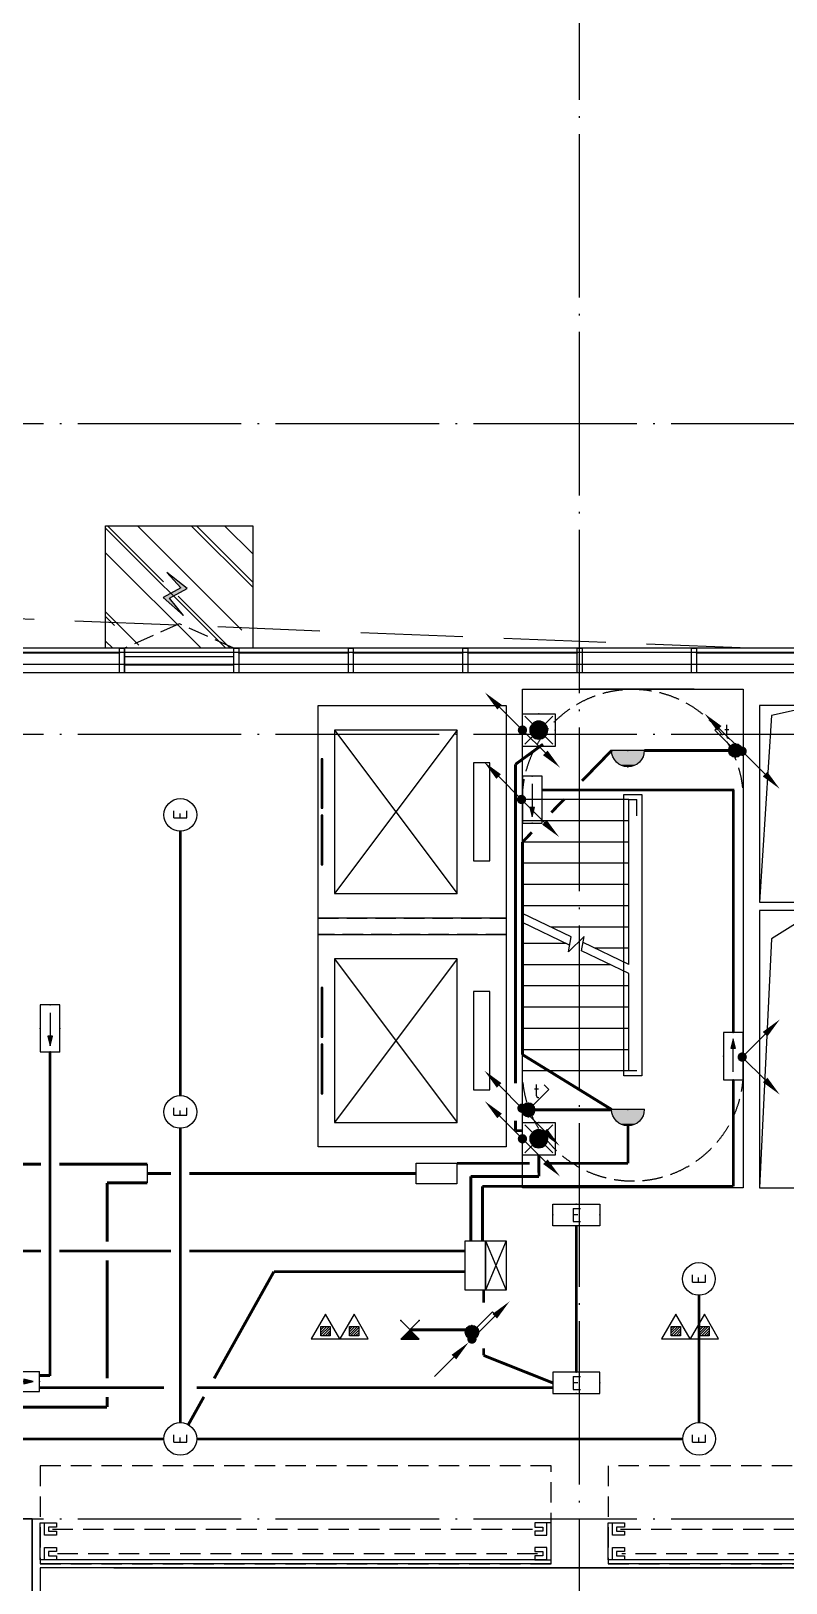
# Model space of a CAD drawing. Extents: x -2209072 to 495824, y -92434 to 572724.
# Drawn here: x 26887 to 36124, y 97916 to 116901 of the extents above; entities that cross this region are included whole.
import ezdxf
from ezdxf.enums import TextEntityAlignment as Align
from ezdxf.xclip import XClip

# ---------------------------------------------------------------- set-up
doc = ezdxf.new("R2010")
doc.units = 0
doc.header["$LTSCALE"] = 1000
doc.header["$MEASUREMENT"] = 0
for name, pattern in [('6#7#幕墙$0$DASH', [0.35, 0.25, -0.1]), ('DASH', [0.35, 0.25, -0.1]), ('X-104 6#7#平面$0$104-1112 结构$0$$AUDIT_BAD_LTYPE1', [0]), ('X-104 6#7#平面$0$109-34 轴网$0$L1$0$$AUDIT_BAD_LTYPE1', [0]), ('X-104 6#7#平面$0$CACHE', [0.375, 0.25, -0.125]), ('X-104 6#7#平面$0$DASH', [0.35, 0.25, -0.1]), ('X-104 6#7#平面$0$DOTE', [2.42, 2, -0.2, 0.02, -0.2]), ('梯段6、7$0$DASH', [0.35, 0.25, -0.1])]:
    doc.linetypes.add(name, pattern=pattern)
doc.layers.get('0').update_dxf_attribs({"linetype": 'CONTINUOUS'})
doc.layers.get('Defpoints').update_dxf_attribs({"linetype": 'CONTINUOUS'})
for name, color, linetype in [('6#7#幕墙$0$04-电动窗', 1, 'CONTINUOUS'), ('6#7#幕墙$0$A-C_玻璃幕墙', 140, 'CONTINUOUS'), ('6#7#幕墙$0$A-C_窗', 140, 'CONTINUOUS'), ('6#7#幕墙$0$A-O_屋面', 201, 'CONTINUOUS'), ('6#7#幕墙$0$A-TECH_结构', 21, 'CONTINUOUS'), ('6#7#幕墙$0$A-金属背板', 30, 'CONTINUOUS'), ('EQUIP-照明', 3, 'CONTINUOUS'), ('EQUIP-箱柜', 3, 'CONTINUOUS'), ('LWIRE', 4, 'CONTINUOUS'), ('TEL_TEXT', 3, 'CONTINUOUS'), ('WIRE-应急', 2, 'DASH'), ('WIRE-照明', 1, 'CONTINUOUS'), ('X-104 6#7#平面$0$01-标注_轴线坐标', 132, 'CONTINUOUS'), ('X-104 6#7#平面$0$A-C_玻璃幕墙', 140, 'CONTINUOUS'), ('X-104 6#7#平面$0$A-E_栏杆', 232, 'CONTINUOUS'), ('X-104 6#7#平面$0$A-E_楼梯', 171, 'CONTINUOUS'), ('X-104 6#7#平面$0$A-E_电梯', 171, 'CONTINUOUS'), ('X-104 6#7#平面$0$A-FC', 242, 'X-104 6#7#平面$0$CACHE'), ('X-104 6#7#平面$0$A-SUR_看线', 231, 'CONTINUOUS'), ('X-104 6#7#平面$0$A-TECH_结构', 21, 'CONTINUOUS'), ('X-104 6#7#平面$0$A_AXIS-轴线', 36, 'X-104 6#7#平面$0$DOTE'), ('X-104 6#7#平面$0$EH_玻璃', 156, 'CONTINUOUS'), ('X-104 6#7#平面$0$EQUIP_消防-01', 7, 'CONTINUOUS'), ('X-104 6#7#平面$0$水-消防_消火栓', 41, 'CONTINUOUS'), ('梯段6、7$0$A-E_楼梯', 171, 'CONTINUOUS')]:
    doc.layers.add(name, color=color, linetype=linetype)
doc.layers.add('X-104 6#7#平面$0$000套内', color=226, linetype='CONTINUOUS', lineweight=30, plot=False)
doc.styles.add('_TEL_DIM', font='SIMPLEX', dxfattribs={"width": 0.8, "height": 3.5, "bigfont": 'HZTXT'})
doc.styles.get("Standard").update_dxf_attribs({"font": 'gbenor.shx', "bigfont": 'gbcbig.shx'})

# ---------------------------------------------------------------- blocks, each defined once
blk = doc.blocks.new('$equip$00001838')
blk.add_circle((0, 0), 0.5)
at = {"color": 7, "style": '_TEL_DIM'}
blk.add_attdef('$TEXT$', text='', height=0.4, dxfattribs=at).set_placement((0, 0), align=Align.MIDDLE_CENTER)
at = {"color": 7, "style": '_TEL_DIM', "flags": 1}
blk.add_attdef('A', text='', height=0.00002, dxfattribs=at).set_placement((0, 0), align=Align.MIDDLE_CENTER)
blk = doc.blocks.new('$equip$00001962')
for p, q in [((0.147, 0.356), (0.625, 0.833)), ((0.625, 0.833), (0.766, 0.692))]:
    blk.add_line(p, q)
blk.add_circle((0, 0.208), 0.208)
for p in [(-0.208, 0.208), (0, 0.417), (0, 0), (0.208, 0.208)]:
    blk.add_point(p)
for points in [[(-0.18, 0.313), (0.18, 0.313), (-0.208, 0.208), (0.208, 0.208)], [(-0.18, 0.104), (0.18, 0.104), (-0.208, 0.208), (0.208, 0.208)], [(-0.104, 0.389), (0.104, 0.389), (-0.18, 0.313), (0.18, 0.313)], [(-0.104, 0.028), (0.104, 0.028), (-0.18, 0.104), (0.18, 0.104)], [(0, 0.417), (0, 0.417), (-0.104, 0.389), (0.104, 0.389)], [(0, 0), (0, 0), (-0.104, 0.028), (0.104, 0.028)]]:
    blk.add_solid(points)
at = {"layer": 'TEL_TEXT', "style": '_TEL_DIM', "flags": 1}
blk.add_attdef('A', text='', height=0.00002, dxfattribs=at).set_placement((0, 0), align=Align.MIDDLE_CENTER)
blk = doc.blocks.new('$equip$00001154')
for p, q in [((0, 0.283), (0, -0.283)), ((0, 0.283), (0.566, -0.283)), ((0.566, 0.283), (0, -0.283))]:
    blk.add_line(p, q)
for p in [(0, 0.004), (0.283, 0), (0.566, 0.283), (0.566, -0.283)]:
    blk.add_point(p)
blk.add_solid([(0, -0.283), (0.283, 0), (0, 0.283)])
at = {"layer": 'TEL_TEXT', "style": '_TEL_DIM', "flags": 1}
blk.add_attdef('A', text='', height=0.00002, dxfattribs=at).set_placement((0, 0), align=Align.MIDDLE_CENTER)
blk = doc.blocks.new('$TelecSys$00000081')
for p, q in [((0.104, 0.104), (0.104, 0.104)), ((-0.104, -0.104), (-0.104, -0.104)), ((-1.15, -1.15), (-0.55, -0.55))]:
    blk.add_line(p, q)
at = {"const_width": 0.142}
blk.add_lwpolyline([(0.071, 0, 1), (-0.071, 0, 1)], format="xyb", close=True, dxfattribs=at)
blk.add_solid([(-0.62, -0.48), (-0.48, -0.62), (-0.1, -0.1)])
at = {"width": 0.8, "flags": 9}
blk.add_attdef('A', (0, 0), '', height=0.00002, rotation=180, dxfattribs=at)
blk = doc.blocks.new('$TelecSys$00000079')
for p, q in [((0.7, 0.7), (0, 0)), ((0.104, 0.104), (0.104, 0.104)), ((-0.104, -0.104), (-0.104, -0.104))]:
    blk.add_line(p, q)
at = {"const_width": 0.142}
blk.add_lwpolyline([(-0.071, 0, 1), (0.071, 0, 1)], format="xyb", close=True, dxfattribs=at)
blk.add_solid([(0.63, 0.77), (0.77, 0.63), (1.15, 1.15)])
at = {"width": 0.8, "flags": 9}
blk.add_attdef('A', (0, 0), '', height=0.00002, dxfattribs=at)
blk = doc.blocks.new('$equip_U$00000189(HT0843)')
at = {"color": 2}
for p, q in [((-0.72, 0.66), (-0.72, 0)), ((0.72, 0.66), (-0.72, 0.66)), ((0.72, 0), (0.72, 0.66)), ((-0.72, 0), (0.72, 0))]:
    blk.add_line(p, q, dxfattribs=at)
at = {"color": 2, "const_width": 0.0125}
for points in [[(0.72, 0.66), (0.72, 0.66), (-0.72, 0.66)], [(-0.72, 0.66), (-0.72, 0)], [(0.72, 0), (0.72, 0.66)], [(-0.72, 0), (0.72, 0)]]:
    blk.add_lwpolyline(points, dxfattribs=at)
at = {"color": 2}
blk.add_lwpolyline([(-0.72, 0.66), (-0.72, 0)], dxfattribs=at)
for p in [(0, 0.66), (-0.72, 0.33), (0, 0), (0.72, 0.33)]:
    blk.add_point(p)
at = {"color": 7, "style": '_TEL_DIM'}
blk.add_attdef('$TEXT$', text='', height=0.4, dxfattribs=at).set_placement((0, 0.33), align=Align.MIDDLE_CENTER)
at = {"color": 7, "style": '_TEL_DIM', "flags": 1}
blk.add_attdef('A', text='', height=0.000025, dxfattribs=at).set_placement((0, 0), align=Align.MIDDLE_CENTER)
blk = doc.blocks.new('$equip$00001168')
blk.add_line((-0.5, 0), (0.5, 0))
blk.add_arc((0, 0), 0.5, 180, 0)
for p in [(-0.5, 0), (0, 0), (0.5, 0), (0, -0.5)]:
    blk.add_point(p)
for points in [[(0.433, -0.25), (-0.433, -0.25), (0.5, 0), (-0.5, 0)], [(0.25, -0.433), (-0.25, -0.433), (0.433, -0.25), (-0.433, -0.25)], [(0, -0.5), (0, -0.5), (0.25, -0.433), (-0.25, -0.433)]]:
    blk.add_solid(points)
at = {"flags": 9}
blk.add_attdef('A', (0, 0), '', height=0.00002, dxfattribs=at)
blk = doc.blocks.new('$equip$00001822')
for p, q in [((0.147, 0.356), (0.625, 0.833)), ((0.625, 0.833), (0.766, 0.692))]:
    blk.add_line(p, q)
blk.add_circle((0, 0.208), 0.208)
for p in [(-0.208, 0.208), (-0.015, 0.001), (0, 0.417), (0.208, 0.208)]:
    blk.add_point(p)
for points in [[(-0.18, 0.313), (0.18, 0.313), (-0.208, 0.208), (0.208, 0.208)], [(-0.18, 0.104), (0.18, 0.104), (-0.208, 0.208), (0.208, 0.208)], [(-0.104, 0.389), (0.104, 0.389), (-0.18, 0.313), (0.18, 0.313)], [(-0.104, 0.028), (0.104, 0.028), (-0.18, 0.104), (0.18, 0.104)], [(0, 0.417), (0, 0.417), (-0.104, 0.389), (0.104, 0.389)], [(0, 0), (0, 0), (-0.104, 0.028), (0.104, 0.028)]]:
    blk.add_solid(points)
at = {"color": 7, "style": '_TEL_DIM'}
blk.add_attdef('$TEXT$', text='', height=0.4, dxfattribs=at).set_placement((0.581, 0.465), align=Align.MIDDLE_CENTER)
at = {"color": 7, "style": '_TEL_DIM', "flags": 1}
blk.add_attdef('A', text='', height=0.00002, dxfattribs=at).set_placement((0, 0), align=Align.MIDDLE_CENTER)
blk = doc.blocks.new('$TelecSys$00000080')
for p, q in [((-0.7, -0.7), (0, 0)), ((0.104, 0.104), (0.104, 0.104)), ((-0.104, -0.104), (-0.104, -0.104))]:
    blk.add_line(p, q)
at = {"const_width": 0.142}
blk.add_lwpolyline([(0.071, 0, 1), (-0.071, 0, 1)], format="xyb", close=True, dxfattribs=at)
blk.add_solid([(-0.63, -0.77), (-0.77, -0.63), (-1.15, -1.15)])
at = {"width": 0.8, "flags": 9}
blk.add_attdef('A', (0, 0), '', height=0.00002, rotation=180, dxfattribs=at)
blk = doc.blocks.new('$equip$00002604')
blk.add_hatch(color=256).paths.add_polyline_path([(0.275, 0.5, 1), (-0.274, 0.5, 1)])
for p, q in [((-0.429, 0.929), (-0.194, 0.694)), ((0.194, 0.694), (0.429, 0.929)), ((-0.429, 0.071), (-0.194, 0.306)), ((0.194, 0.306), (0.429, 0.071))]:
    blk.add_line(p, q)
at = {"const_width": 0.02}
blk.add_lwpolyline([(-0.5, 1), (-0.5, 0), (0.5, 0), (0.5, 1), (-0.5, 1), (-0.5, 0)], dxfattribs=at)
blk.add_lwpolyline([(-0.5, 1), (-0.5, 0), (0.5, 0), (0.5, 1)], close=True)
blk.add_circle((0, 0.5), 0.275)
for p in [(0, 1), (-0.5, 0.5), (0.5, 0.5), (0, 0)]:
    blk.add_point(p)
at = {"color": 7, "style": '_TEL_DIM', "flags": 1}
blk.add_attdef('A', text='', height=0.000025, dxfattribs=at).set_placement((0, 0), align=Align.MIDDLE_CENTER)
blk = doc.blocks.new('$equip_U$00000292(HT0843)')
for p in [(0, 1), (-0.5, 0.5), (0.5, 0.5)]:
    blk.add_point(p)
blk.add_blockref('$equip$00002604', (0, 0))
at = {"color": 7, "style": '_TEL_DIM', "flags": 1}
for tag in ['A', 'REMARK']:
    blk.add_attdef(tag, text='', height=0.000025, dxfattribs=at).set_placement((0, 0), align=Align.MIDDLE_CENTER)
blk = doc.blocks.new('$equip$00002540')
blk.add_hatch(color=256).paths.add_polyline_path([(0.24, 0.372), (0.24, 0.228), (0.528, 0.3)])
for p, q in [((-0.72, 0.6), (-0.72, 0)), ((0.72, 0.6), (-0.72, 0.6)), ((0.72, 0), (0.72, 0.6)), ((-0.72, 0), (0.72, 0)), ((0.24, 0.372), (0.24, 0.228)), ((0.528, 0.3), (0.24, 0.372)), ((0.24, 0.228), (0.528, 0.3))]:
    blk.add_line(p, q)
at = {"color": 7}
blk.add_line((-0.48, 0.3), (0.48, 0.3), dxfattribs=at)
at = {"const_width": 0.02}
blk.add_lwpolyline([(-0.72, 0.6), (-0.72, 0), (0.72, 0), (0.72, 0.6), (-0.72, 0.6), (-0.72, 0)], dxfattribs=at)
for p in [(0, 0.6), (-0.72, 0.3), (0, 0), (0.72, 0.3)]:
    blk.add_point(p)
at = {"color": 7, "style": '_TEL_DIM', "flags": 1}
blk.add_attdef('A', text='', height=0.00002, dxfattribs=at).set_placement((0, 0), align=Align.MIDDLE_CENTER)
blk = doc.blocks.new('梯段6、7')
at = {"color": 8, "linetype": '梯段6、7$0$DASH'}
for centre, radius, start, end in [((49800, 3400), 1350, 0, 180), ((49800, -6700), 1350, 0, 180), ((49800, -9820), 1350, 180, 0), ((49800, -16500), 1350, 0, 180), ((49800, -19820), 1350, 180, 0), ((20965, -27260), 1650, 0, 180), ((49800, -27020), 1350, 0, 180), ((20965, -29600), 1650, 180, 0), ((49800, -29880), 1350, 180, 0), ((49800, -57378), 1350, 0, 180), ((20965, -58198), 1650, 0, 180), ((49800, -59458), 1350, 180, 0), ((20965, -60358), 1650, 180, 0), ((49800, -67528), 1350, 0, 180), ((20965, -68018), 1650, 0, 180), ((49800, -70128), 1350, 180, 0), ((20965, -70358), 1650, 180, 0), ((49800, -79978), 1350, 180, 0)]:
    blk.add_arc(centre, radius, start, end, dxfattribs=at)
at = {"layer": 'Defpoints'}
for points in [[(44800, 6850), (54800, 6850), (54800, -3150), (44800, -3150)], [(51150, 4950), (48450, 4950), (48450, -1150), (51150, -1150)], [(44800, -3150), (54800, -3150), (54800, -13150), (44800, -13150)], [(51150, -5150), (48450, -5150), (48450, -11250), (51150, -11250)], [(44800, -13150), (54800, -13150), (54800, -23150), (44800, -23150)], [(51150, -15150), (48450, -15150), (48450, -21250), (51150, -21250)], [(15665, -23150), (25665, -23150), (25665, -33150), (15665, -33150)], [(44800, -23150), (54800, -23150), (54800, -33150), (44800, -33150)], [(19315, -24850), (22615, -24850), (22615, -31250), (19315, -31250)], [(48450, -25150), (51150, -25150), (51150, -31250), (48450, -31250)], [(15665, -53908), (25665, -53908), (25665, -63908), (15665, -63908)], [(44800, -53908), (54800, -53908), (54800, -63908), (44800, -63908)], [(19315, -55608), (22615, -55608), (22615, -62008), (19315, -62008)], [(51150, -55908), (48450, -55908), (48450, -62008), (51150, -62008)], [(15665, -63908), (25665, -63908), (25665, -73908), (15665, -73908)], [(44800, -63908), (54800, -63908), (54800, -73908), (44800, -73908)], [(19315, -65608), (22615, -65608), (22615, -72008), (19315, -72008)], [(51150, -65908), (48450, -65908), (48450, -72008), (51150, -72008)], [(15665, -73908), (25665, -73908), (25665, -83908), (15665, -83908)], [(44800, -73908), (54800, -73908), (54800, -83908), (44800, -83908)], [(19315, -75608), (22615, -75608), (22615, -82008), (19315, -82008)], [(51150, -75908), (48450, -75908), (48450, -82008), (51150, -82008)]]:
    blk.add_lwpolyline(points, close=True, dxfattribs=at)
for points in [[(47328, -61608), (52128, -61608)], [(47328, -71608), (52128, -71608)], [(47328, -81608), (52128, -81608)]]:
    blk.add_lwpolyline(points, dxfattribs=at)
at = {"layer": '梯段6、7$0$A-E_楼梯'}
for p, q in [((49850, -16500), (49750, -16500)), ((49750, -16700), (49750, -16500)), ((49850, -18517), (49850, -16500)), ((49850, -16500), (51150, -16500)), ((49910, -16700), (49910, -16500)), ((49910, -16500), (51150, -16500)), ((51150, -17893), (51150, -16700)), ((49850, -16760), (51150, -16760)), ((49850, -17020), (51150, -17020)), ((49850, -17280), (51150, -17280)), ((49850, -17540), (51150, -17540)), ((49850, -17800), (51150, -17800)), ((50553, -18179), (51150, -17893)), ((50573, -18281), (51150, -18003)), ((51150, -19820), (51150, -18003)), ((49850, -18060), (50801, -18060)), ((50429, -18350), (50396, -18174)), ((50396, -18174), (50588, -18362)), ((50588, -18362), (50553, -18179)), ((49850, -18517), (50409, -18248)), ((49850, -18320), (50259, -18320)), ((49850, -18627), (50429, -18350)), ((50616, -18260), (51150, -18260)), ((50074, -18520), (51150, -18520)), ((49850, -19820), (49850, -18627)), ((49850, -18780), (51150, -18780)), ((49850, -19040), (51150, -19040)), ((49850, -19300), (51150, -19300)), ((49850, -19560), (51150, -19560)), ((49750, -19820), (49853, -19820)), ((49850, -19820), (51150, -19820)), ((49750, -27020), (49850, -27020)), ((65868, -53275), (106225, -53275)), ((66772, -53643), (68592, -54825)), ((66707, -53743), (68846, -55133)), ((66839, -56653), (68977, -55263)), ((65910, -56514), (63784, -56514)), ((66542, -56514), (65910, -56514)), ((66572, -56634), (63784, -56634)), ((66542, -56677), (68846, -58173)), ((66772, -56683), (68592, -57865)), ((66802, -59525), (64634, -59525)), ((66792, -59525), (106225, -59525)), ((49690, -78442), (49690, -77318)), ((49690, -77318), (49910, -77318)), ((49750, -78418), (49750, -77378)), ((49750, -77378), (49850, -77378)), ((49850, -77378), (49850, -80038)), ((49910, -77318), (49910, -80038)), ((48450, -80108), (48450, -80048)), ((49910, -80038), (49850, -80038))]:
    blk.add_line(p, q, dxfattribs=at)
for points in [[(49690, -19880), (49910, -19880), (49910, -16440), (49690, -16440), (49690, -19880)], [(49690, -29360), (49690, -26960), (49910, -26960), (49910, -29880)], [(51150, -29880), (51150, -29620)], [(66542, -53444), (66542, -53275), (66154, -53275)], [(66542, -53305), (66542, -53705), (66342, -53705), (66342, -53305)], [(68882, -54964), (68882, -54795), (68622, -54795), (68622, -54626), (68362, -54626), (68362, -54457), (68102, -54457), (68102, -54288), (67842, -54288), (67842, -54119), (67582, -54119), (67582, -53950), (67322, -53950), (67322, -53781), (67062, -53781), (67062, -53613), (66802, -53613), (66802, -53444), (66542, -53444)], [(68852, -54964), (68852, -54825), (68592, -54825), (68592, -54656), (68332, -54656), (68332, -54487), (68072, -54487), (68072, -54318), (67812, -54318), (67812, -54149), (67552, -54149), (67552, -53980), (67292, -53980), (67292, -53811), (67032, -53811), (67032, -53643), (66772, -53643), (66772, -53474), (66542, -53474)], [(66802, -56484), (66802, -56315), (67062, -56315), (67062, -56146), (67322, -56146), (67322, -55977), (67582, -55977), (67582, -55808), (67842, -55808), (67842, -55640), (68102, -55640), (68102, -55471), (68362, -55471), (68362, -55302), (68622, -55302), (68622, -55133), (68882, -55133), (68882, -54964), (69142, -54964)], [(66832, -56484), (66832, -56345), (67092, -56345), (67092, -56176), (67352, -56176), (67352, -56007), (67612, -56007), (67612, -55838), (67872, -55838), (67872, -55670), (68132, -55670), (68132, -55501), (68392, -55501), (68392, -55332), (68652, -55332), (68652, -55163), (68912, -55163), (68912, -54994), (69142, -54994)], [(69112, -54994), (69112, -55394), (68912, -55394), (68912, -54994)], [(68882, -58004), (68882, -57835), (68622, -57835), (68622, -57667), (68362, -57667), (68362, -57498), (68102, -57498), (68102, -57329), (67842, -57329), (67842, -57160), (67582, -57160), (67582, -56991), (67322, -56991), (67322, -56822), (67062, -56822), (67062, -56653), (66802, -56653), (66802, -56484), (66542, -56484)], [(68852, -58004), (68852, -57865), (68592, -57865), (68592, -57697), (68332, -57697), (68332, -57528), (68072, -57528), (68072, -57359), (67812, -57359), (67812, -57190), (67552, -57190), (67552, -57021), (67292, -57021), (67292, -56852), (67032, -56852), (67032, -56683), (66772, -56683), (66772, -56514), (66542, -56514)], [(66772, -56514), (66772, -56914), (66572, -56914), (66572, -56514)], [(66802, -59525), (66802, -59356), (67062, -59356), (67062, -59187), (67322, -59187), (67322, -59018), (67582, -59018), (67582, -58849), (67842, -58849), (67842, -58680), (68102, -58680), (68102, -58511), (68362, -58511), (68362, -58342), (68622, -58342), (68622, -58173), (68882, -58173), (68882, -58004), (69142, -58004)]]:
    blk.add_lwpolyline(points, dxfattribs=at)
for p in [(66792, -53444), (66792, -53613), (66792, -53781), (66792, -53950), (66792, -54119), (66792, -54288), (66792, -54457), (66792, -54626), (66792, -54795), (66792, -54964), (66792, -55133), (66792, -55302), (66792, -55471), (66792, -55640), (66792, -55808), (66792, -55977), (66792, -56146), (66792, -56315), (66792, -56484), (66792, -56653), (66792, -56822), (66792, -56991), (66792, -57160), (66792, -57329), (66792, -57498), (66792, -57667), (66792, -57835), (66792, -58004), (66792, -58173), (66792, -58342), (66792, -58511), (66792, -58680), (66792, -58849), (66792, -59018), (66792, -59187), (66792, -59356)]:
    blk.add_point(p, dxfattribs=at)
blk = doc.blocks.new('*U1366')
at = {"layer": 'X-104 6#7#平面$0$A-E_栏杆'}
for points in [[(-6250, 50), (0, 50)], [(-6250, 0), (0, 0)]]:
    blk.add_lwpolyline(points, dxfattribs=at)
at = {"layer": 'X-104 6#7#平面$0$A-FC'}
for p, q in [((-150, 475), (-6085, 475)), ((-6085, 174), (-165, 174))]:
    blk.add_line(p, q, dxfattribs=at)
blk.add_lwpolyline([(0, 50), (-6250, 50), (-6250, 1250), (0, 1250)], close=True, dxfattribs=at)
at = {"layer": 'X-104 6#7#平面$0$A-FC', "ltscale": 1000}
for points in [[(-6200, 100), (-6200, 250), (-6050, 250), (-6050, 200), (-6150, 200), (-6150, 150), (-6050, 150), (-6050, 100), (-6250, 100), (-6250, 550), (-6050, 550), (-6050, 500), (-6150, 500), (-6150, 450), (-6050, 450), (-6050, 400), (-6200, 400), (-6200, 550)], [(-50, 100), (-50, 250), (-200, 250), (-200, 200), (-100, 200), (-100, 150), (-200, 150), (-200, 100), (0, 100), (0, 550), (-200, 550), (-200, 500), (-100, 500), (-100, 450), (-200, 450), (-200, 400), (-50, 400), (-50, 550)]]:
    blk.add_lwpolyline(points, dxfattribs=at)
blk = doc.blocks.new('*U1365')
at = {"layer": 'X-104 6#7#平面$0$A-E_栏杆'}
for points in [[(-5250, 50), (0, 50)], [(-5250, 0), (0, 0)]]:
    blk.add_lwpolyline(points, dxfattribs=at)
at = {"layer": 'X-104 6#7#平面$0$A-FC'}
for p, q in [((-150, 475), (-5085, 475)), ((-5085, 174), (-165, 174))]:
    blk.add_line(p, q, dxfattribs=at)
blk.add_lwpolyline([(0, 50), (-5250, 50), (-5250, 1250), (0, 1250)], close=True, dxfattribs=at)
at = {"layer": 'X-104 6#7#平面$0$A-FC', "ltscale": 1000}
for points in [[(-5200, 100), (-5200, 250), (-5050, 250), (-5050, 200), (-5150, 200), (-5150, 150), (-5050, 150), (-5050, 100), (-5250, 100), (-5250, 550), (-5050, 550), (-5050, 500), (-5150, 500), (-5150, 450), (-5050, 450), (-5050, 400), (-5200, 400), (-5200, 550)], [(-50, 100), (-50, 250), (-200, 250), (-200, 200), (-100, 200), (-100, 150), (-200, 150), (-200, 100), (0, 100), (0, 550), (-200, 550), (-200, 500), (-100, 500), (-100, 450), (-200, 450), (-200, 400), (-50, 400), (-50, 550)]]:
    blk.add_lwpolyline(points, dxfattribs=at)
blk = doc.blocks.new('X-104 6#7#平面$0$A$C1863634F')
at = {"layer": 'X-104 6#7#平面$0$A_AXIS-轴线'}
for points in [[(33600, -4500), (33600, 60900)], [(-4000, 23000), (117300, 23000)], [(-4000, 19200), (117300, 19200)], [(-4000, 9600), (117300, 9600)]]:
    blk.add_lwpolyline(points, dxfattribs=at)
blk = doc.blocks.new('X-104 6#7#平面$0$efrgh')
at = {"layer": 'X-104 6#7#平面$0$A-TECH_结构'}
blk.add_lwpolyline([(-700, 109050), (-700, 87750), (51100, 87750), (51100, 109050)], close=True, dxfattribs=at)
blk.add_lwpolyline([(36900, 109050), (36900, 103750), (36900, 103750), (36900, 100700), (39400, 100700), (39400, 98100), (27000, 98100), (27000, 94200), (35100, 94200), (35100, 87750)], dxfattribs=at)
blk = doc.blocks.new('X-104 6#7#平面$0$fgh')
at = {"layer": 'X-104 6#7#平面$0$A-TECH_结构'}
blk.add_lwpolyline([(7319, -108772), (7319, -130072), (59119, -130072), (59119, -108772)], close=True, dxfattribs=at)
blk = doc.blocks.new('X-104 6#7#平面$0$gvhghjjj')
at = {"layer": 'X-104 6#7#平面$0$A-TECH_结构'}
for points in [[(35800, 17144), (36500, 17144), (36500, 19550), (35800, 19550)], [(35800, 13650), (36500, 13650), (36500, 17044), (35800, 17044)]]:
    blk.add_lwpolyline(points, close=True, dxfattribs=at)
for points in [[(36500, 19550), (35946, 19430), (35800, 17144)], [(36500, 17044), (35946, 16698), (35800, 13650)]]:
    blk.add_lwpolyline(points, dxfattribs=at)
blk = doc.blocks.new('A-电梯2623')
for p, q in [((-575, 1900), (-575, 2100)), ((-575, 2100), (625, 2100)), ((625, 2100), (625, 1900)), ((625, 1900), (-575, 1900)), ((-975, 200), (-975, 1700)), ((-975, 1700), (1025, 1700)), ((1025, 1700), (-975, 200)), ((1025, 200), (-975, 1700)), ((1025, 1700), (1025, 200)), ((1025, 200), (-975, 200))]:
    blk.add_line(p, q)
for points in [[(-1275, 0), (1325, 0), (1325, 2300), (-1275, 2300)], [(-625, 38), (-625, 59), (-18, 59), (-18, 38)], [(68, 38), (68, 59), (675, 59), (675, 38)]]:
    blk.add_lwpolyline(points, close=True)
blk = doc.blocks.new('X-104 6#7#平面$0$A$C4EF3200C')
at = {"layer": 'X-104 6#7#平面$0$EH_玻璃'}
h = blk.add_hatch(dxfattribs=at)
h.set_pattern_fill('AR-RROOF', color=256, scale=600, angle=135)
h.set_pattern_definition([(135, (238369.9, -6000.3), (-1724.2092, 646.5784), [11430, -1524, 3810, -762]), (135, (237383.9, -5553.1), (-177.809, -1255.44), [2286, -251.46, 4572, -571.5]), (135, (237642.53, -6188.87), (-3162.8462, 2440.8336), [6096, -1066.8, 3048, -762])])
h.paths.add_polyline_path([(-1630, -500), (-1630, 1000), (170, 1000), (170, -500)])
at = {"layer": 'X-104 6#7#平面$0$A-C_玻璃幕墙'}
blk.add_lwpolyline([(-1630, -500), (-1630, 1000), (170, 1000), (170, -500)], close=True, dxfattribs=at)
blk = doc.blocks.new('6#7#幕墙$0$$TCHSYS$WIN2D')
for p, q in [((-0.5, 0.5), (0.5, 0.5)), ((-0.5, 0.5), (-0.5, -0.5)), ((0.5, 0.5), (0.5, -0.5)), ((0.5, 0.167), (-0.5, 0.167)), ((0.5, -0.167), (-0.5, -0.167)), ((-0.5, -0.5), (0.5, -0.5))]:
    blk.add_line(p, q)
blk = doc.blocks.new('6#7#幕墙$0$开启扇')
at = {"layer": '6#7#幕墙$0$04-电动窗'}
h = blk.add_hatch(color=1, dxfattribs=at)
h.dxf.hatch_style = 1
h.paths.add_polyline_path([(822, 978), (651, 790), (867, 672), (619, 453), (788, 663), (571, 780)])
at = {"layer": '6#7#幕墙$0$04-电动窗', "color": 1}
blk.add_lwpolyline([(822, 978), (651, 790), (867, 672), (619, 453), (788, 663), (571, 780), (822, 978)], close=True, dxfattribs=at)
at = {"layer": '6#7#幕墙$0$A-C_窗', "linetype": '6#7#幕墙$0$DASH'}
blk.add_lwpolyline([(0, 50), (670, 350), (1340, 50)], dxfattribs=at)
at = {"layer": '6#7#幕墙$0$A-C_窗', "xscale": -1340, "yscale": 300, "zscale": 1340, "rotation": 180}
blk.add_blockref('6#7#幕墙$0$$TCHSYS$WIN2D', (670, -100), dxfattribs=at)
blk = doc.blocks.new('6#7#幕墙')
at = {"layer": '6#7#幕墙$0$A-C_玻璃幕墙'}
blk.add_lwpolyline([(-1000, 109350), (-1000, 87450), (51400, 87450), (51400, 109350), (-1000, 109350)], dxfattribs=at)
for points in [[(-950, 109300), (-950, 87500), (51350, 87500), (51350, 109300)], [(27970, 109350), (28030, 109350), (28030, 109050), (27970, 109050)], [(29370, 109350), (29430, 109350), (29430, 109050), (29370, 109050)], [(30770, 109350), (30830, 109350), (30830, 109050), (30770, 109050)], [(32170, 109350), (32230, 109350), (32230, 109050), (32170, 109050)], [(33570, 109350), (33630, 109350), (33630, 109050), (33570, 109050)], [(34970, 109350), (35030, 109350), (35030, 109050), (34970, 109050)], [(-800, 109150), (-800, 87650), (51200, 87650), (51200, 109150)]]:
    blk.add_lwpolyline(points, close=True, dxfattribs=at)
at = {"layer": '6#7#幕墙$0$A-O_屋面', "linetype": '6#7#幕墙$0$DASH', "ltscale": 5}
blk.add_lwpolyline([(35668, 109350), (-3600, 110930), (-3600, 86150), (36700, 86150), (36700, 87450)], dxfattribs=at)
at = {"layer": '6#7#幕墙$0$A-TECH_结构'}
blk.add_lwpolyline([(-700, 109050), (-700, 87750), (51100, 87750), (51100, 109050)], close=True, dxfattribs=at)
at = {"layer": '6#7#幕墙$0$A-金属背板'}
for points in [[(27970, 109300), (27970, 109290), (26630, 109290), (26630, 109300)], [(30770, 109300), (30770, 109290), (29430, 109290), (29430, 109300)], [(32170, 109300), (32170, 109290), (30830, 109290), (30830, 109300)], [(33570, 109300), (33570, 109290), (32230, 109290), (32230, 109300)], [(36370, 109300), (36370, 109290), (35030, 109290), (35030, 109300)], [(36370, 109300), (36370, 109290), (35030, 109290), (35030, 109300)]]:
    blk.add_lwpolyline(points, close=True, dxfattribs=at)
at = {"layer": '6#7#幕墙$0$A-C_玻璃幕墙', "xscale": -1, "rotation": 359.9999999999999}
blk.add_blockref('6#7#幕墙$0$开启扇', (29370, 109300), dxfattribs=at)
blk = doc.blocks.new('X-104 6#7#平面$0$$TWTSYS$00000546')
h = blk.add_hatch()
h.set_pattern_fill('ANSI31', color=256, scale=200, style=0)
h.set_pattern_definition([(45, (-38543.802, -6670.83), (-17.67767, 17.67767), [])])
h.paths.add_polyline_path([(-65, 174), (65, 174), (65, 44), (-65, 44)])
for points in [[(0, 344), (-198, 0), (198, 0)], [(-65, 174), (65, 174), (65, 44), (-65, 44)]]:
    blk.add_lwpolyline(points, close=True)
blk = doc.blocks.new('X-104 6#7#平面$0$灭火器2')
at = {"layer": 'X-104 6#7#平面$0$EQUIP_消防-01', "xscale": 0.88, "yscale": 0.88, "zscale": 0.88, "rotation": 90}
for p in [(-4049632, -27064), (-4049632, -27413)]:
    blk.add_blockref('X-104 6#7#平面$0$$TWTSYS$00000546', p, dxfattribs=at)
blk = doc.blocks.new('X-104 6#7#平面$0$A$C61334207')
at = {"layer": 'X-104 6#7#平面$0$EQUIP_消防-01', "rotation": 270}
for p in [(57903, -3948730), (62190, -3948730)]:
    blk.add_blockref('X-104 6#7#平面$0$灭火器2', p, dxfattribs=at)
blk = doc.blocks.new('X-104 6#7#平面')
at = {"layer": 'X-104 6#7#平面$0$000套内'}
blk.add_lwpolyline([(23050, 98700), (13750, 98700), (13750, 98700), (13750, 98700), (13750, 109200), (-850, 109200), (-850, 87600), (35000, 87600), (35000, 94100), (26900, 94100), (26900, 98700), (24850, 98700), (24850, 98200), (23050, 98200), (23050, 98700)], dxfattribs=at)
at = {"layer": 'X-104 6#7#平面$0$A-E_栏杆'}
for points in [[(27900, 98100), (39400, 98100), (39400, 100500)], [(33200, 98200), (27000, 98200)], [(39150, 98200), (34000, 98200)]]:
    blk.add_lwpolyline(points, dxfattribs=at)
at = {"layer": 'X-104 6#7#平面$0$A-SUR_看线'}
for p, q in [((35000, 109050), (33600, 109050)), ((35000, 108850), (33600, 108850))]:
    blk.add_line(p, q, dxfattribs=at)
at = {"layer": 'X-104 6#7#平面$0$A-TECH_结构', "linetype": 'X-104 6#7#平面$0$DASH'}
blk.add_lwpolyline([(30400, 106050), (32700, 106050), (32700, 105850), (30400, 105850)], close=True, dxfattribs=at)
at = {"linetype": 'X-104 6#7#平面$0$104-1112 结构$0$$AUDIT_BAD_LTYPE1'}
blk.add_blockref('X-104 6#7#平面$0$A$C61334207', (0, 0), dxfattribs=at)
blk.add_blockref('6#7#幕墙', (0, 0))
ref = blk.add_blockref('梯段6、7', (84050, 124000), dxfattribs=dict(xscale=-1))
XClip(ref).set_block_clipping_path([(48450.0031136706, -21249.9999999696), (51150.0031136755, -15149.9999999696)])
at = {"linetype": 'X-104 6#7#平面$0$109-34 轴网$0$L1$0$$AUDIT_BAD_LTYPE1', "xscale": -1}
for name, p in [('*U1366', (27000, 98100)), ('*U1365', (33950, 98100))]:
    blk.add_blockref(name, p, dxfattribs=at)
at = {"layer": 'X-104 6#7#平面$0$01-标注_轴线坐标'}
blk.add_blockref('X-104 6#7#平面$0$A$C1863634F', (0, 89100), dxfattribs=at)
at = {"layer": 'X-104 6#7#平面$0$A-E_楼梯', "color": 0}
blk.add_blockref('X-104 6#7#平面$0$A$C4EF3200C', (29430, 109850), dxfattribs=at)
at = {"layer": 'X-104 6#7#平面$0$A-E_电梯', "xscale": -1, "rotation": 270}
for p in [(30400, 107325), (30400, 104525)]:
    blk.add_blockref('A-电梯2623', p, dxfattribs=at)
at = {"layer": 'X-104 6#7#平面$0$A-TECH_结构'}
for name, p in [('X-104 6#7#平面$0$fgh', (-8019, 217823)), ('X-104 6#7#平面$0$gvhghjjj', (0, 89100))]:
    blk.add_blockref(name, p, dxfattribs=at)
at = {"layer": 'X-104 6#7#平面$0$水-消防_消火栓', "linetype": 'ByBlock'}
blk.add_blockref('X-104 6#7#平面$0$efrgh', (0, 0), dxfattribs=at)

msp = doc.modelspace()

# ---------------------------------------------------------------- linework, layer by layer
at = {"layer": 'EQUIP-箱柜'}
for p, q in [((32699, 102100), (32449, 101500)), ((32449, 102100), (32699, 101500))]:
    msp.add_line(p, q, dxfattribs=at)
for points in [[(31599, 103050), (32099, 103050), (32099, 102800), (31599, 102800)], [(32449, 102100), (32449, 101500), (32199, 101500), (32199, 102100)], [(32699, 102100), (32699, 101500), (32449, 101500), (32449, 102100)]]:
    msp.add_lwpolyline(points, close=True, dxfattribs=at)
at = {"layer": 'WIRE-应急', "linetype": 'DASH', "const_width": 35}
for points in [[(32815, 107931), (33151, 108177)], [(32815, 104029), (32815, 107931)], [(33140, 107617), (35493, 107617)], [(35480, 104649), (35480, 107617)], [(28714, 103878), (28714, 107112)], [(27120, 104412), (27120, 100449)], [(35480, 104073), (35480, 102768)], [(28714, 103478), (28714, 99878)], [(32815, 103450), (32815, 103570)], [(32900, 103450), (32815, 103450)], [(33102, 102889), (33100, 103150)], [(32268, 102100), (32268, 102889)], [(32268, 102889), (33102, 102889)], [(32410, 102540), (32410, 102768)], [(32410, 102768), (35480, 102768)], [(32410, 102100), (32410, 102540)], [(33559, 100496), (33559, 102287)], [(27008, 101978), (26619, 101978)], [(28601, 101978), (27233, 101978)], [(32199, 101978), (28826, 101978)], [(29859, 101725), (29128, 100418)], [(32199, 101725), (29859, 101725)], [(32425, 101500), (32425, 101346)], [(35061, 99878), (35061, 101435)], [(31525, 101013), (32205, 101013)], [(32425, 100788), (32425, 100700)], [(32425, 100700), (33271, 100364)], [(26992, 100455), (27120, 100455)], [(26992, 100306), (28514, 100306)], [(28914, 100306), (33271, 100306)], [(29002, 100193), (28812, 99853)], [(23671, 99678), (28514, 99678)], [(28914, 99678), (34861, 99678)]]:
    msp.add_lwpolyline(points, dxfattribs=at)
at = {"layer": 'WIRE-照明', "linetype": 'Continuous'}
msp.add_line((28312, 102810), (28312, 103040), dxfattribs=at)
at = {"layer": 'WIRE-照明', "linetype": 'Continuous', "const_width": 35}
for points in [[(33630, 107729), (33991, 108100)], [(34391, 108100), (35422, 108100)], [(33253, 107342), (33411, 107504)], [(32900, 106980), (33016, 107099)], [(32900, 104380), (32900, 106980)], [(33991, 103708), (32900, 104380)], [(33991, 103703), (33056, 103703)], [(34191, 103508), (34191, 103050)], [(27008, 103040), (24343, 103040)], [(28312, 103040), (27233, 103040)], [(28601, 102925), (28312, 102925)], [(31599, 102925), (28826, 102925)], [(32099, 103050), (32746, 103050)], [(32746, 103050), (32988, 103050)], [(33213, 103050), (33473, 103050)], [(33473, 103050), (34191, 103050)], [(27818, 102810), (27818, 102090)], [(28312, 102810), (27818, 102810)], [(27818, 101865), (27818, 100418)], [(27818, 100068), (23584, 100068)], [(27818, 100193), (27818, 100068)]]:
    msp.add_lwpolyline(points, dxfattribs=at)

# ---------------------------------------------------------------- block references
msp.add_blockref('X-104 6#7#平面', (0, 0))
at = {"layer": 'EQUIP-照明', "yscale": 400, "zscale": 400}
for name, p, xscale, rotation in [('$equip_U$00000292(HT0843)', (32900, 108350), -400, 270.00000000004), ('$equip$00002540', (32900, 107500), 400, 269.9999999999999), ('$equip$00002540', (27000, 104700), 400, 270), ('$equip$00002540', (35600, 104361), 400, 90), ('$equip_U$00000292(HT0843)', (32900, 103350), -400, 270.00000000004), ('$equip$00001154', (31525, 100900), 400, 90), ('$equip$00002540', (26704, 100500), 400, 180)]:
    msp.add_blockref(name, p, dxfattribs=dict(at, xscale=xscale, rotation=rotation))
at = {"layer": 'EQUIP-照明'}
ref = msp.add_blockref('$equip$00001822', (35589, 108100), dxfattribs=dict(at, xscale=400, yscale=400, zscale=400, rotation=90.00000000000001))
ref.add_attrib('$TEXT$', 't', dxfattribs={"layer": '0', "color": 7, "height": 160, "style": '_TEL_DIM'}).set_placement((35403, 108332), align=Align.MIDDLE_CENTER)
at = {"layer": 'EQUIP-照明', "yscale": 400, "zscale": 400}
for name, p, xscale in [('$equip$00001168', (34191, 108100), -400), ('$equip$00001168', (34191, 103708), -400), ('$equip$00001962', (32282, 100900), 400), ('$equip$00002540', (26704, 100260), 400)]:
    msp.add_blockref(name, p, dxfattribs=dict(at, xscale=xscale))
at = {"layer": 'EQUIP-照明', "xscale": 400, "yscale": 400, "zscale": 400, "rotation": 90}
for p in [(28714, 107312), (28714, 103678), (35059, 101635), (28714, 99678), (35061, 99678)]:
    msp.add_blockref('$equip$00001838', p, dxfattribs=at).add_auto_attribs({'$TEXT$': 'E'})
at = {"layer": 'EQUIP-照明'}
ref = msp.add_blockref('$equip$00001822', (32889, 103703), dxfattribs=dict(at, xscale=-400, yscale=400, zscale=400, rotation=270))
ref.add_attrib('$TEXT$', 't', dxfattribs={"layer": '0', "color": 7, "height": 160, "style": '_TEL_DIM'}).set_placement((33075, 103935), align=Align.MIDDLE_CENTER)
ref = msp.add_blockref('$equip_U$00000189(HT0843)', (33559, 102287), dxfattribs=dict(at, xscale=-400, yscale=400, zscale=400))
ref.add_attrib('$TEXT$', 'E', dxfattribs={"layer": '0', "color": 7, "height": 160, "style": '_TEL_DIM'}).set_placement((33559, 102419), align=Align.MIDDLE_CENTER)
at = {"layer": 'EQUIP-照明', "xscale": 400, "yscale": 400, "zscale": 400}
msp.add_blockref('$equip_U$00000189(HT0843)', (33559, 100232), dxfattribs=at).add_auto_attribs({'$TEXT$': 'E'})
at = {"layer": 'LWIRE', "yscale": 400, "zscale": 400}
for name, p, xscale in [('$TelecSys$00000079', (32900, 108350), -400), ('$TelecSys$00000080', (32900, 108350), -400), ('$TelecSys$00000079', (35588, 108091), -400), ('$TelecSys$00000080', (35588, 108091), -400), ('$TelecSys$00000079', (32889, 107501), -400), ('$TelecSys$00000080', (32889, 107501), -400), ('$TelecSys$00000079', (35589, 104350), 400), ('$TelecSys$00000080', (35589, 104350), -400), ('$TelecSys$00000079', (32894, 103724), -400), ('$TelecSys$00000079', (32900, 103350), -400), ('$TelecSys$00000080', (32894, 103724), -400), ('$TelecSys$00000080', (32900, 103350), -400), ('$TelecSys$00000079', (32282, 100900), 400), ('$TelecSys$00000081', (32282, 100900), 400)]:
    msp.add_blockref(name, p, dxfattribs=dict(at, xscale=xscale))

doc.saveas('drawing.dxf')
